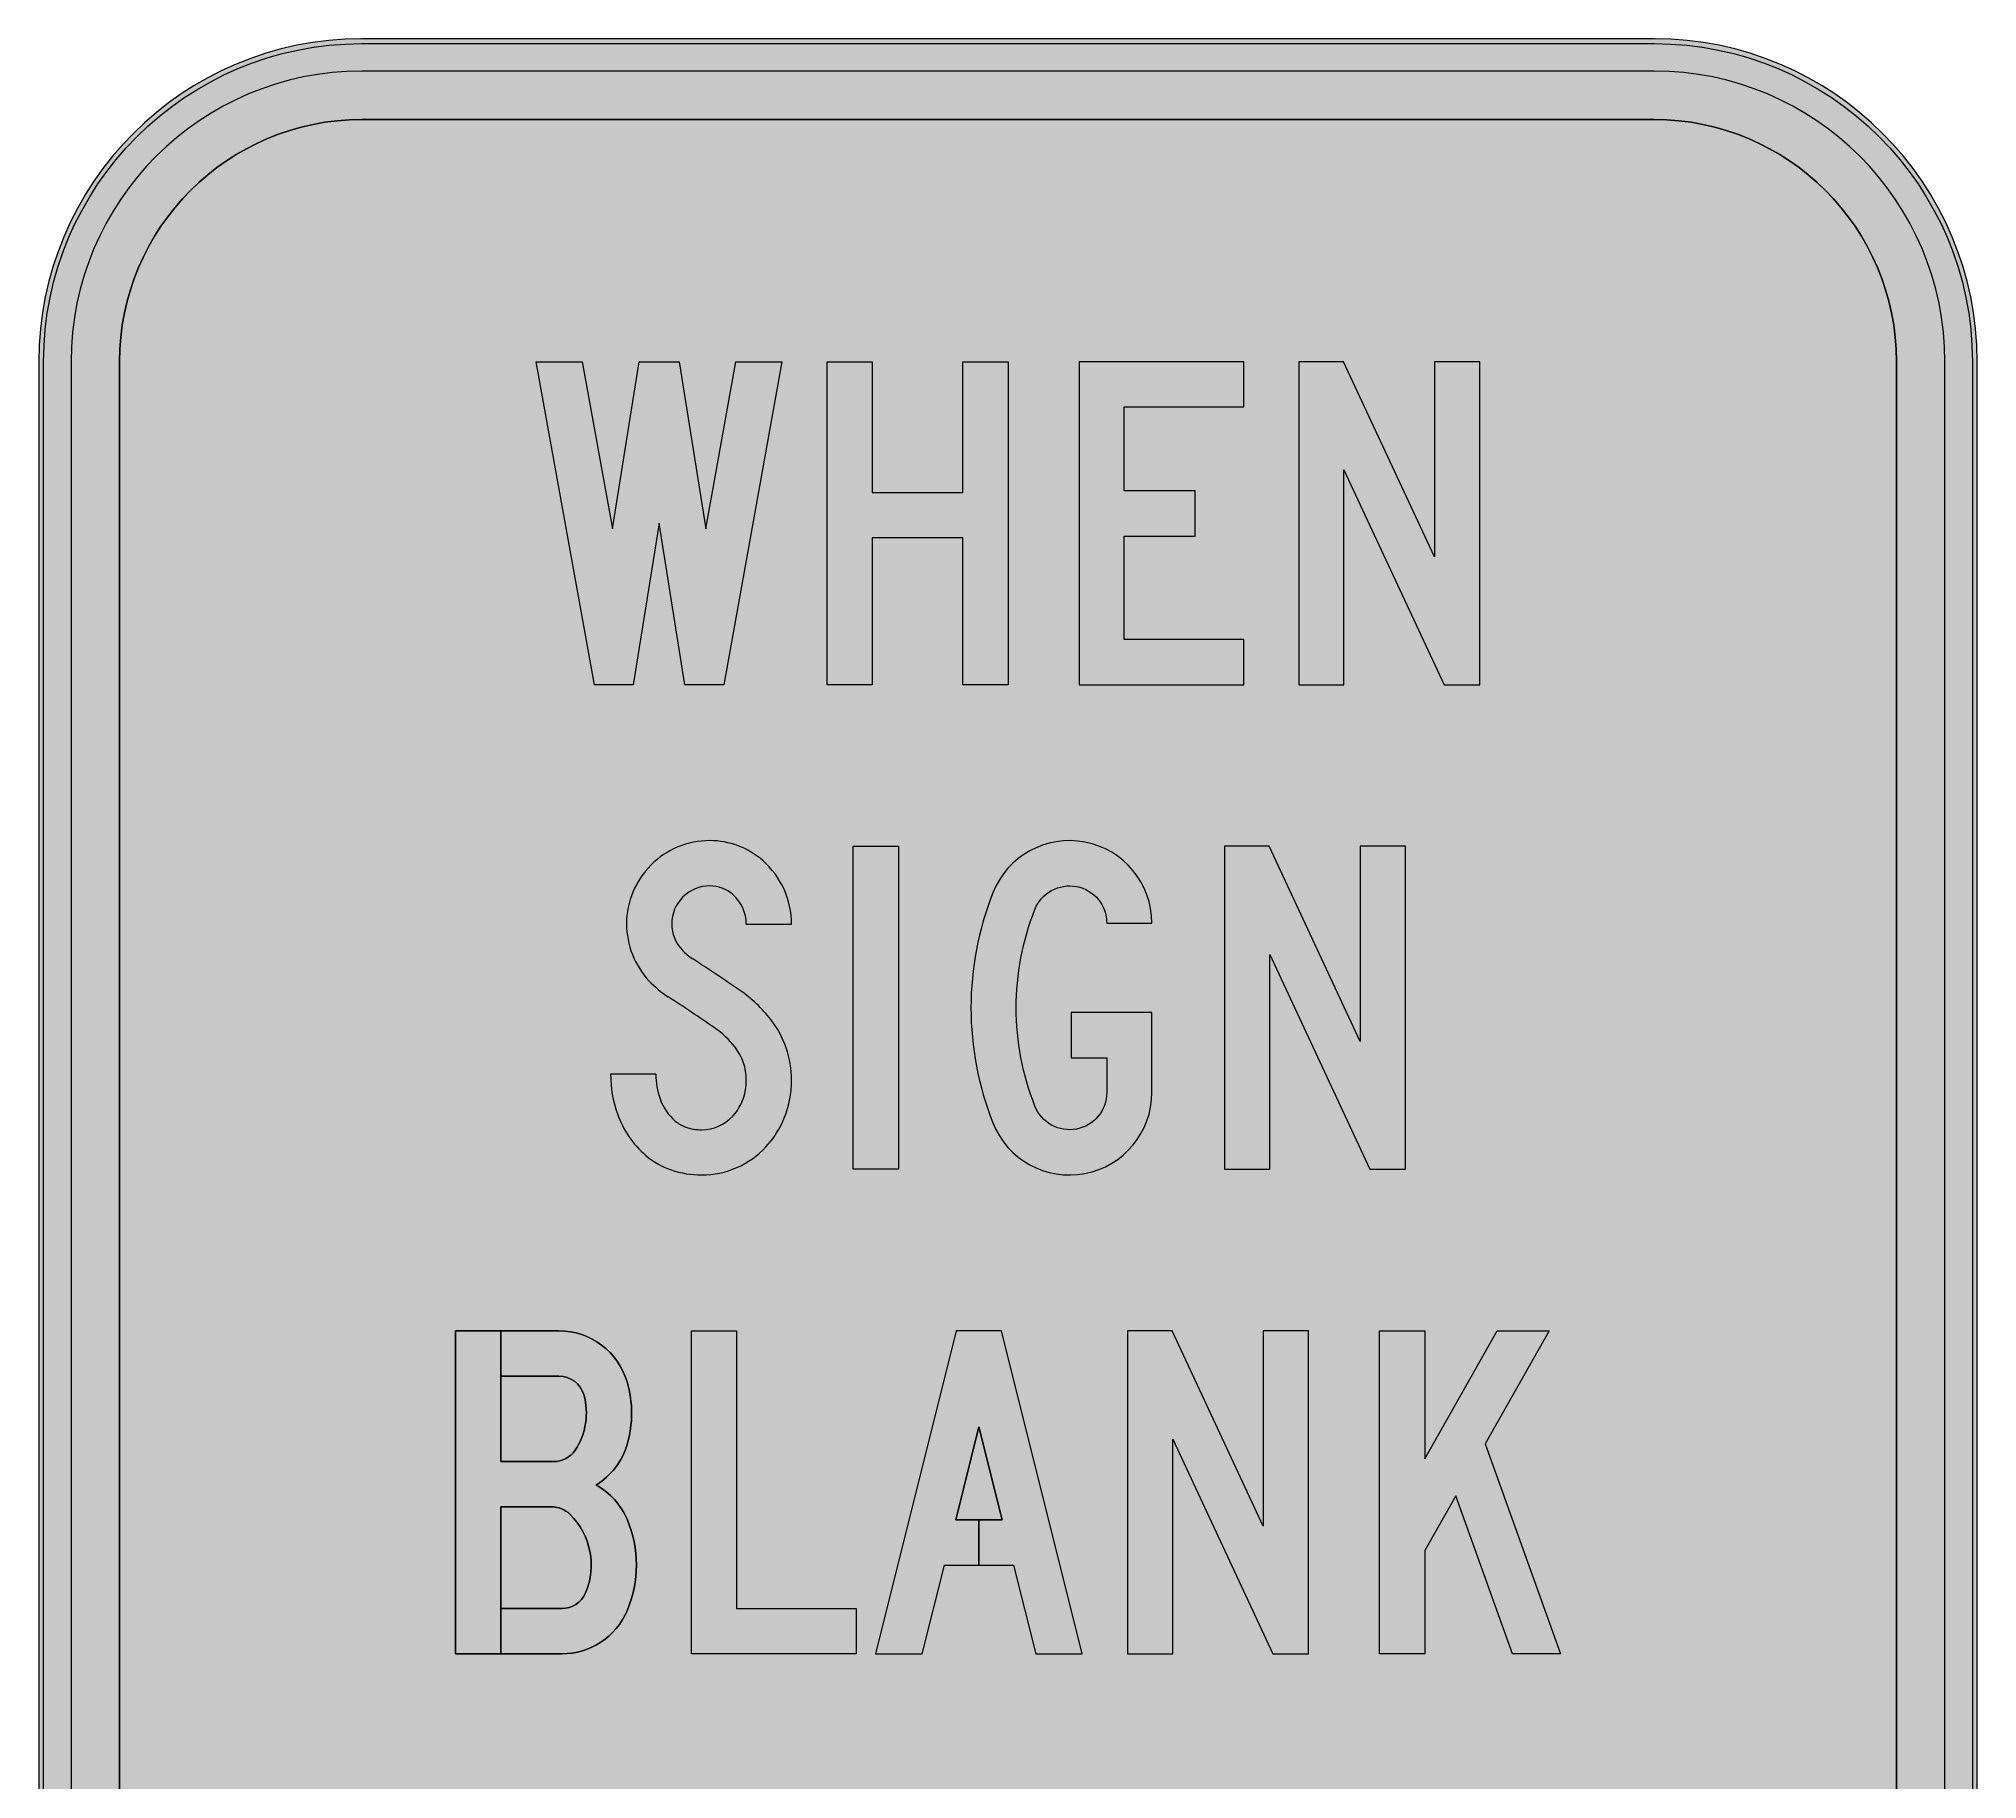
# Model space of a CAD drawing. Header units: millimetres. Extents: x 624 to 684, y 492 to 604.
# Drawn here: x 623.6 to 683.6, y 550.3 to 604.2 of the extents above; entities that cross this region are included whole.
import ezdxf
from ezdxf.enums import TextEntityAlignment as Align

# ---------------------------------------------------------------- set-up
doc = ezdxf.new("R2010")
doc.units = ezdxf.units.MM
for name, color, linetype, lineweight in [('GSBWFILL', 7, 'Continuous', 0), ('GSCOLORFILL', 7, 'Continuous', 0), ('GSDIMS', 7, 'Continuous', 0), ('GSOUTLINE', 7, 'Continuous', 0)]:
    doc.layers.add(name, color=color, linetype=linetype, lineweight=lineweight)
doc.styles.add('TSText', font='isocp2.shx')

# ---------------------------------------------------------------- blocks, each defined once
blk = doc.blocks.new('*U40')
at = {"layer": 'GSBWFILL', "transparency": 33554687}
blk.add_hatch(color=256, dxfattribs=at).paths.add_polyline_path([(-199.8500000000004, -515), (200, -515, 0.414213562373095), (290, -425), (290, 425, 0.414213562373095), (200, 515), (-200, 515, 0.414213562373095), (-290, 425), (-290, -425, 0.414213562373095), (-200, -515), (-200, -500, -0.414213562373095), (-275, -425), (-275, 425, -0.414213562373095), (-200, 500), (200, 500, -0.414213562373095), (275, 425), (275, -425, -0.414213562373095), (200, -500), (-199.8500000000004, -500)])
at = {"layer": 'GSCOLORFILL', "true_color": 0xf5f5f5, "transparency": 33554687}
for points in [[(-200, -525), (200, -525, 0.414213562373095), (300, -425), (300, 425, 0.414213562373095), (200, 525), (-200, 525, 0.414213562373095), (-300, 425), (-300, -425, 0.414213562373095)], [(-199.9849999999997, -525), (200, -525, 0.414213562373095), (300, -425), (300, 425, 0.414213562373095), (200, 525), (-200, 525, 0.414213562373095), (-300, 425), (-300, -425, 0.414213562373095), (-200, -525), (-200, -523.5, -0.414213562373095), (-298.5, -425), (-298.5, 425, -0.414213562373095), (-200, 523.5), (200, 523.5, -0.414213562373095), (298.5, 425), (298.5, -425, -0.414213562373095), (200, -523.5), (-199.9849999999997, -523.5)]]:
    blk.add_hatch(color=7, dxfattribs=at).paths.add_polyline_path(points)
at = {"layer": 'GSCOLORFILL', "true_color": 0x0a0a0a, "transparency": 33554687}
blk.add_hatch(color=28, dxfattribs=at).paths.add_polyline_path([(-199.8500000000004, -515), (200, -515, 0.414213562373095), (290, -425), (290, 425, 0.414213562373095), (200, 515), (-200, 515, 0.414213562373095), (-290, 425), (-290, -425, 0.414213562373095), (-200, -515), (-200, -500, -0.414213562373095), (-275, -425), (-275, 425, -0.414213562373095), (-200, 500), (200, 500, -0.414213562373095), (275, 425), (275, -425, -0.414213562373095), (200, -500), (-199.8500000000004, -500)])
at = {"layer": 'GSBWFILL', "linetype": 'Continuous', "transparency": 33554687}
for points in [[(-200, -525), (200, -525, 0.414213562373095), (300, -425), (300, 425, 0.414213562373095), (200, 525), (-200, 525, 0.414213562373095), (-300, 425), (-300, -425, 0.414213562373095), (-200, -525)], [(-199.8500000000004, -515), (200, -515, 0.414213562373095), (290, -425), (290, 425, 0.414213562373095), (200, 515), (-200, 515, 0.414213562373095), (-290, 425), (-290, -425, 0.414213562373095), (-200, -515), (-200, -500, -0.414213562373095), (-275, -425), (-275, 425, -0.414213562373095), (-200, 500), (200, 500, -0.414213562373095), (275, 425), (275, -425, -0.414213562373095), (200, -500), (-199.8500000000004, -500), (-199.8500000000004, -515)]]:
    blk.add_lwpolyline(points, format="xyb", close=True, dxfattribs=at)
at = {"layer": 'GSCOLORFILL', "color": 7, "linetype": 'Continuous', "true_color": 0xf5f5f5, "transparency": 33554687}
for points in [[(-200, -525), (200, -525, 0.414213562373095), (300, -425), (300, 425, 0.414213562373095), (200, 525), (-200, 525, 0.414213562373095), (-300, 425), (-300, -425, 0.414213562373095), (-200, -525)], [(-199.9849999999997, -525), (200, -525, 0.414213562373095), (300, -425), (300, 425, 0.414213562373095), (200, 525), (-200, 525, 0.414213562373095), (-300, 425), (-300, -425, 0.414213562373095), (-200, -525), (-200, -523.5, -0.414213562373095), (-298.5, -425), (-298.5, 425, -0.414213562373095), (-200, 523.5), (200, 523.5, -0.414213562373095), (298.5, 425), (298.5, -425, -0.414213562373095), (200, -523.5), (-199.9849999999997, -523.5), (-199.9849999999997, -525)]]:
    blk.add_lwpolyline(points, format="xyb", close=True, dxfattribs=at)
at = {"layer": 'GSCOLORFILL', "color": 28, "linetype": 'Continuous', "true_color": 0x0a0a0a, "transparency": 33554687}
blk.add_lwpolyline([(-199.8500000000004, -515), (200, -515, 0.414213562373095), (290, -425), (290, 425, 0.414213562373095), (200, 515), (-200, 515, 0.414213562373095), (-290, 425), (-290, -425, 0.414213562373095), (-200, -515), (-200, -500, -0.414213562373095), (-275, -425), (-275, 425, -0.414213562373095), (-200, 500), (200, 500, -0.414213562373095), (275, 425), (275, -425, -0.414213562373095), (200, -500), (-199.8500000000004, -500), (-199.8500000000004, -515)], format="xyb", close=True, dxfattribs=at)
at = {"layer": 'GSOUTLINE', "linetype": 'Continuous', "transparency": 33554687}
for points in [[(-200, -525), (200, -525, 0.414213562373095), (300, -425), (300, 425, 0.414213562373095), (200, 525), (-200, 525, 0.414213562373095), (-300, 425), (-300, -425, 0.414213562373095), (-200, -525)], [(-200, -515), (200, -515, 0.414213562373095), (290, -425), (290, 425, 0.414213562373095), (200, 515), (-200, 515, 0.414213562373095), (-290, 425), (-290, -425, 0.414213562373095), (-200, -515)], [(-200, -500), (200, -500, 0.414213562373095), (275, -425), (275, 425, 0.414213562373095), (200, 500), (-200, 500, 0.414213562373095), (-275, 425), (-275, -425, 0.414213562373095), (-200, -500)]]:
    blk.add_lwpolyline(points, format="xyb", close=True, dxfattribs=at)
at = {"layer": 'GSBWFILL', "color": 250, "transparency": 33554687, "style": 'TSText'}
for s in ['levels:GSCOLORFILL|GSBWFILL|GSOUTLINE', 'panelStyle:MR-GT-42 LANE.ssm', 'chevronShoulderRadius:300.000', 'constructPanels:900|600|450', 'panelBorderRadius:300.000', 'chevronTipRadius:300.000', 'constructPanelMode:0', 'panelRoundCorners:0', 'panelStation:none', 'panelHeightLock:1', 'panelWidthLock:1', 'heightRounding:2', 'legendMaterial:0', 'panelName:name', 'panelStandard:2', 'widthRounding:2', 'panelMounting:1', 'panelMaterial:0', 'panelQuantity:1', 'marginAlign:9', 'panelShape:0', 'panelSizes:', 'version:2']:
    blk.add_text(s, height=0.001, dxfattribs=at).set_placement((0, 524.9979999999996), align=Align.CENTER)
blk = doc.blocks.new('*U3')
at = {"layer": 'GSBWFILL'}
h = blk.add_hatch(color=256, dxfattribs=at)
edge = h.paths.add_edge_path()
edge.add_arc((-588.4723226266601, -858.0780040650642), 1149.124344074378, 55.390937114462815, 57.1046488588774, ccw=False)
edge.add_arc((31.18875155796178, 39.86795207670414), 58.12169191857565, 37.884517576685596, 55.39093711446287, ccw=False)
edge.add_arc((51.07604529441613, 55.3411589762802), 32.92398202427961, -5.115907697472721e-13, 37.884517576685425, ccw=False)
edge.add_arc((45.39801581993486, 55.34115897628291), 38.60201149876088, 350.8629013217493, 359.99999999999557, ccw=False)
edge.add_arc((52.5060887035079, 54.19790915921546), 31.40258650349834, 317.29673378813345, 350.8629013217563, ccw=False)
edge.add_arc((56.3989800737183, 50.60524148717003), 26.10524148716998, 269.9999999999999, 317.29673378814437, ccw=False)
edge.add_arc((56.39898007371815, 55.00067885734074), 30.5006788573407, 251.0789535256293, 270.00000000000017, ccw=False)
edge.add_arc((52.92295380146508, 44.86019333778771), 19.78096779697818, 229.3133006079087, 251.0789535256289, ccw=False)
edge.add_arc((61.12408724516904, 54.39936889565766), 32.36089069361404, 199.4306394672327, 229.3133006079094, ccw=False)
edge.add_arc((73.76258936871797, 58.85737200696578), 45.76258937718751, 180.0011023316868, 199.4302684762635, ccw=False)
edge.add_line((28, 58.85649156598452), (0, 58.85649156598452))
edge.add_arc((73.76258927216888, 58.85737198186531), 73.76258927742312, 180.0006838712507, 199.430409309594)
edge.add_arc((61.12408724516904, 54.39936889565759), 60.36089069361399, 199.4306394672326, 229.3133006079094)
edge.add_arc((52.92295380146489, 44.86019333778737), 47.78096779697781, 229.3133006079091, 251.0789535256292)
edge.add_arc((56.39898007371816, 55.00067885734096), 58.50067885734091, 251.0789535256294, 270.0000000000002)
edge.add_arc((56.39898007371833, 50.60524148716994), 54.10524148716989, 270, 317.2967337881445)
edge.add_arc((52.50608870351375, 54.19790915921264), 59.40258650349213, 317.2967337881369, 350.8629013217596)
edge.add_arc((45.39801581995373, 55.34115897628128), 66.60201149874202, 350.8629013217525, 359.9999999999986)
edge.add_arc((51.07604529441608, 55.34115897628012), 60.92398202427966, 359.9999999999996, 397.8845175766854)
edge.add_arc((31.18875155796106, 39.86795207670393), 86.12169191857632, 37.88451757668539, 55.39093711446263)
edge.add_arc((-588.4723226266598, -858.0780040650584), 1177.124344074373, 55.39093711446263, 57.10464885887726)
edge.add_arc((69.97983884586506, 159.9151743049558), 35.25734506305535, 223.0175993707188, 237.1046488588782, ccw=False)
edge.add_arc((61.47128691910493, 151.9759336269728), 23.62003444447538, 179.9999999999997, 223.0175993707179, ccw=False)
edge.add_arc((61.37529404391439, 151.9759153760051), 23.52404156929193, 89.99988059696187, 179.9999555474589, ccw=False)
edge.add_arc((61.3753429696798, 153.7310205923658), 21.76893635288013, 48.67847151851021, 89.9999997426533, ccw=False)
edge.add_arc((59.71208169603344, 151.8392041010447), 24.28794562266184, 1.1368683772161603e-13, 48.67847151851021, ccw=False)
edge.add_line((84.00002731869529, 151.8392041010448), (112.0000273186952, 151.8392041010448))
edge.add_arc((59.71208169603332, 151.8392041010447), 52.28794562266185, 6.228754935835708e-14, 48.67847151851004)
edge.add_arc((61.37534296967969, 153.7310205923658), 49.76893635288013, 48.67847151851002, 89.99999974265315)
edge.add_arc((61.37527579294667, 151.9759336269729), 51.52402331831713, 89.99992504950285, 180)
edge.add_arc((61.47128691910104, 151.9759336269713), 51.62003444447149, 179.9999999999982, 223.0175993707195)
edge.add_arc((69.97983884586587, 159.9151743049557), 63.25734506305586, 223.0175993707178, 237.1046488588772)
at = {"layer": 'GSCOLORFILL'}
h = blk.add_hatch(color=0, dxfattribs=at)
edge = h.paths.add_edge_path()
edge.add_arc((-588.4723226266601, -858.0780040650652), 1149.124344074379, 55.390937114462815, 57.10464885887751, ccw=False)
edge.add_arc((31.18875155796184, 39.86795207670409), 58.12169191857565, 37.884517576685596, 55.39093711446287, ccw=False)
edge.add_arc((51.0760452944162, 55.34115897628014), 32.9239820242796, -5.115907697472721e-13, 37.884517576685425, ccw=False)
edge.add_arc((45.39801581993492, 55.34115897628286), 38.60201149876088, 350.8629013217493, 359.99999999999557, ccw=False)
edge.add_arc((52.50608870350796, 54.1979091592154), 31.40258650349834, 317.29673378813345, 350.8629013217563, ccw=False)
edge.add_arc((56.39898007371836, 50.60524148716998), 26.10524148716998, 269.9999999999999, 317.29673378814437, ccw=False)
edge.add_arc((56.39898007371819, 55.00067885734079), 30.50067885734079, 251.0789535256293, 270.0000000000002, ccw=False)
edge.add_arc((52.92295380146511, 44.86019333778766), 19.78096779697818, 229.3133006079087, 251.0789535256289, ccw=False)
edge.add_arc((61.1240872451691, 54.3993688956575), 32.36089069361397, 199.4306394672325, 229.3133006079092, ccw=False)
edge.add_arc((73.76258936871804, 58.85737200696581), 45.76258937718752, 180.0011023316869, 199.4302684762636, ccw=False)
edge.add_line((28.00000000000006, 58.85649156598447), (5.684341886080801e-14, 58.85649156598447))
edge.add_arc((73.76258927216892, 58.85737198186517), 73.7625892774231, 180.0006838712507, 199.4304093095939)
edge.add_arc((61.12408724516906, 54.39936889565754), 60.36089069361399, 199.4306394672326, 229.3133006079094)
edge.add_arc((52.92295380146494, 44.86019333778746), 47.78096779697793, 229.3133006079092, 251.0789535256293)
edge.add_arc((56.39898007371823, 55.00067885734082), 58.50067885734082, 251.0789535256293, 270.0000000000002)
edge.add_arc((56.39898007371839, 50.60524148716989), 54.10524148716989, 270, 317.2967337881445)
edge.add_arc((52.50608870351381, 54.19790915921259), 59.40258650349213, 317.2967337881369, 350.8629013217596)
edge.add_arc((45.39801581995378, 55.34115897628123), 66.60201149874202, 350.8629013217525, 359.9999999999986)
edge.add_arc((51.07604529441615, 55.34115897628006), 60.92398202427965, 359.9999999999996, 397.8845175766854)
edge.add_arc((31.18875155796111, 39.86795207670387), 86.12169191857632, 37.88451757668539, 55.39093711446263)
edge.add_arc((-588.4723226266597, -858.0780040650593), 1177.124344074374, 55.39093711446266, 57.1046488588773)
edge.add_arc((69.97983884586509, 159.9151743049558), 35.25734506305535, 223.0175993707188, 237.1046488588782, ccw=False)
edge.add_arc((61.47128691910495, 151.9759336269727), 23.62003444447538, 179.9999999999997, 223.0175993707179, ccw=False)
edge.add_arc((61.37529404391444, 151.975915376005), 23.52404156929194, 89.99988059696187, 179.9999555474588, ccw=False)
edge.add_arc((61.37534296967986, 153.7310205923658), 21.76893635288013, 48.67847151851021, 89.9999997426533, ccw=False)
edge.add_arc((59.71208169603349, 151.8392041010447), 24.28794562266184, 1.1368683772161603e-13, 48.67847151851021, ccw=False)
edge.add_line((84.00002731869535, 151.8392041010447), (112.0000273186952, 151.8392041010447))
edge.add_arc((59.71208169603338, 151.8392041010447), 52.28794562266185, 6.228754935835708e-14, 48.67847151851004)
edge.add_arc((61.37534296967974, 153.7310205923658), 49.76893635288013, 48.67847151851002, 89.99999974265315)
edge.add_arc((61.37527579294671, 151.9759336269728), 51.52402331831715, 89.99992504950283, 180)
edge.add_arc((61.47128691910107, 151.9759336269712), 51.62003444447149, 179.9999999999982, 223.0175993707195)
edge.add_arc((69.9798388458659, 159.9151743049557), 63.25734506305586, 223.0175993707178, 237.1046488588772)
at = {"layer": 'GSBWFILL'}
blk.add_lwpolyline([(35.6243747548364, 106.8002631074727, -0.007477617457592849), (64.20035787855659, 87.70480941089664, -0.07653508003658695), (77.0612996781415, 75.55885288404744, -0.1668246549558401), (84.00002731869574, 55.34115897627992, -0.03988925045285916), (83.51021385884701, 49.21126073950864, -0.1475163149276702), (75.58309381173683, 32.90062589715426, -0.2093514251822395), (56.39898007371823, 24.50000000000005, -0.08274672380428141), (46.50867981910588, 26.14806421616401, -0.09525713690544169), (40.02729793126755, 29.86056845372718, -0.1311316713294231), (30.60631442254314, 43.6340176041005, -0.08497940783612039), (28, 58.85649156598452), (0, 58.85649156598452, 0.08498186583925775), (4.201057313777966, 34.31938411587321, 0.1311316713294234), (21.77347091575191, 8.628569035687626, 0.09525713690544146), (37.42926199944336, -0.3389924730190117, 0.08274672380428119), (56.39898007371835, -3.49999999999995, 0.2093514251822393), (96.1596199828706, 13.91098212143674, 0.1475163149276702), (111.154927272909, 44.76493413720203, 0.03988925045285871), (112.0000273186957, 55.34115897627969, 0.1668246549558401), (99.16030101424212, 92.752867538776, 0.07653508003658697), (80.10362818031524, 110.7501124835231, 0.007477617457592849), (50.83135180374566, 130.3108532539143, -0.06154387494556116), (44.20163620944518, 135.8618034449074, -0.189935492987521), (37.85125247462955, 151.9759336269729, -0.4142139455164167), (61.37534306745601, 175.499956945246, -0.1822786324601297), (75.74902124016751, 170.0798420456773, -0.2156526607116338), (84.00002731869529, 151.8392041010448), (112.0000273186952, 151.8392041010448, 0.2156526607116334), (94.23697053863691, 191.1082925529595, 0.1822786324601297), (61.37534319321935, 203.499956945246, 0.4142139455164178), (9.851252474629547, 151.9759336269729, 0.1899354929875355), (23.72959917634196, 116.7595601286042, 0.06154387494556116)], format="xyb", close=True, dxfattribs=at)
at = {"layer": 'GSCOLORFILL', "color": 0}
blk.add_lwpolyline([(35.62437475483642, 106.8002631074727, -0.007477617457592849), (64.20035787855664, 87.70480941089659, -0.07653508003658695), (77.06129967814155, 75.55885288404738, -0.1668246549558401), (84.0000273186958, 55.34115897627987, -0.03988925045285916), (83.51021385884707, 49.21126073950859, -0.1475163149276702), (75.58309381173689, 32.90062589715421, -0.2093514251822395), (56.39898007371829, 24.5, -0.08274672380428141), (46.50867981910591, 26.14806421616396, -0.09525713690544169), (40.02729793126758, 29.86056845372713, -0.1311316713294231), (30.60631442254322, 43.63401760410045, -0.08497940783612039), (28.00000000000006, 58.85649156598447), (5.684341886080801e-14, 58.85649156598447, 0.08498186583925775), (4.201057313777994, 34.31938411587316, 0.1311316713294234), (21.77347091575194, 8.628569035687576, 0.09525713690544146), (37.42926199944344, -0.3389924730190614, 0.08274672380428119), (56.39898007371841, -3.5, 0.2093514251822393), (96.15961998287065, 13.91098212143669, 0.1475163149276702), (111.1549272729091, 44.76493413720198, 0.03988925045285871), (112.0000273186958, 55.34115897627964, 0.1668246549558401), (99.16030101424218, 92.75286753877594, 0.07653508003658697), (80.1036281803153, 110.750112483523, 0.007477617457592849), (50.83135180374569, 130.3108532539143, -0.06154387494556116), (44.20163620944521, 135.8618034449073, -0.189935492987521), (37.85125247462958, 151.9759336269728, -0.4142139455164167), (61.37534306745607, 175.4999569452459, -0.1822786324601297), (75.74902124016756, 170.0798420456772, -0.2156526607116338), (84.00002731869535, 151.8392041010447), (112.0000273186952, 151.8392041010447, 0.2156526607116334), (94.23697053863697, 191.1082925529595, 0.1822786324601297), (61.37534319321941, 203.4999569452459, 0.4142139455164178), (9.851252474629575, 151.9759336269728, 0.1899354929875355), (23.72959917634199, 116.7595601286041, 0.06154387494556116)], format="xyb", close=True, dxfattribs=at)
at = {"layer": 'GSOUTLINE'}
blk.add_lwpolyline([(35.6243747548364, 106.8002631074727, -0.007477617457592849), (64.20035787855656, 87.70480941089659, -0.07653508003658695), (77.06129967814147, 75.55885288404738, -0.1668246549558401), (84.00002731869571, 55.34115897627987, -0.03988925045285916), (83.51021385884698, 49.21126073950859, -0.1475163149276702), (75.5830938117368, 32.90062589715421, -0.2093514251822395), (56.39898007371826, 24.5, -0.08274672380428141), (46.50867981910588, 26.14806421616396, -0.09525713690544169), (40.02729793126755, 29.86056845372713, -0.1311316713294231), (30.60631442254314, 43.63401760410045, -0.08497940783612039), (28, 58.85649156598447), (3.319650869297586e-15, 58.85649156598447, 0.08498186583925775), (4.201057313777966, 34.31938411587316, 0.1311316713294234), (21.77347091575191, 8.628569035687576, 0.09525713690544146), (37.42926199944336, -0.3389924730190614, 0.08274672380428119), (56.39898007371838, -3.5, 0.2093514251822393), (96.15961998287057, 13.91098212143669, 0.1475163149276702), (111.154927272909, 44.76493413720198, 0.03988925045285871), (112.0000273186957, 55.34115897627964, 0.1668246549558401), (99.1603010142421, 92.75286753877594, 0.07653508003658697), (80.10362818031527, 110.750112483523, 0.007477617457592849), (50.83135180374566, 130.3108532539143, -0.06154387494556116), (44.20163620944518, 135.8618034449073, -0.189935492987521), (37.85125247462955, 151.9759336269728, -0.4142139455164167), (61.37534306745599, 175.4999569452459, -0.1822786324601297), (75.74902124016748, 170.0798420456772, -0.2156526607116338), (84.00002731869526, 151.8392041010447), (112.0000273186952, 151.8392041010447, 0.2156526607116334), (94.23697053863694, 191.1082925529595, 0.1822786324601297), (61.37534319321938, 203.4999569452459, 0.4142139455164178), (9.851252474629547, 151.9759336269728, 0.1899354929875355), (23.72959917634196, 116.7595601286041, 0.06154387494556116)], format="xyb", close=True, dxfattribs=at)
blk = doc.blocks.new('*U4')
at = {"layer": 'GSBWFILL', "linetype": 'Continuous'}
blk.add_hatch(color=256, dxfattribs=at).paths.add_polyline_path([(0, 200), (28, 200), (28, 0), (0, 0)])
at = {"layer": 'GSCOLORFILL', "linetype": 'Continuous'}
blk.add_hatch(color=0, dxfattribs=at).paths.add_polyline_path([(0, 200), (28, 200), (28, 0), (0, 0)])
at = {"layer": 'GSBWFILL'}
blk.add_lwpolyline([(0, 200), (28, 200), (28, 0), (0, 0)], close=True, dxfattribs=at)
at = {"layer": 'GSCOLORFILL', "color": 0}
blk.add_lwpolyline([(0, 200), (28, 200), (28, 0), (0, 0)], close=True, dxfattribs=at)
at = {"layer": 'GSOUTLINE'}
blk.add_lwpolyline([(0, 200), (28.00000000000003, 200), (28.00000000000003, 0), (0, 0)], close=True, dxfattribs=at)
blk = doc.blocks.new('*U5')
at = {"layer": 'GSBWFILL', "linetype": 'Continuous'}
blk.add_hatch(color=256, dxfattribs=at).paths.add_polyline_path([(84, 152.4999999999999), (112, 152.4999999999999, 0.8275027774491411), (13.5711159737418, 171.2483588621444, 0.1904761904761912), (13.57111597374182, 28.75164113785547, 0.82750277744914), (112, 47.49999999999994), (112, 96.99999999999997), (62, 97), (62, 68.99999999999999), (84, 68.99999999999999), (84, 47.49999999999997, -0.8275027774491426), (39.61050328227574, 39.04485776805242, -0.1904761904761912), (39.61050328227572, 160.9551422319474, -0.8275027774491392)])
at = {"layer": 'GSCOLORFILL', "linetype": 'Continuous'}
blk.add_hatch(color=0, dxfattribs=at).paths.add_polyline_path([(13.5711159737418, 171.2483588621444, 0.1904761904761912), (13.57111597374181, 28.7516411378555, 0.82750277744914), (112, 47.49999999999996), (112, 96.99999999999999), (62, 97.00000000000001), (62.00000000000001, 69), (84, 68.99999999999997), (84, 47.49999999999999, -0.8275027774491429), (39.61050328227574, 39.04485776805242, -0.1904761904761912), (39.61050328227572, 160.9551422319474, -0.8275027774491398), (84, 152.4999999999999), (112, 152.4999999999999, 0.8275027774491411)])
at = {"layer": 'GSBWFILL'}
blk.add_lwpolyline([(84, 68.99999999999999), (84, 47.49999999999999, -0.8275027774491398), (39.61050328227577, 39.04485776805243, -0.1904761904761912), (39.61050328227572, 160.9551422319474, -0.8275027774491401), (84, 152.4999999999999), (112, 152.4999999999999, 0.8275027774491399), (13.57111597374183, 171.2483588621444, 0.1904761904761912), (13.57111597374183, 28.75164113785546, 0.8275027774491398), (112, 47.49999999999999), (112, 96.99999999999999), (62, 97), (62, 68.99999999999999)], format="xyb", close=True, dxfattribs=at)
at = {"layer": 'GSCOLORFILL', "color": 0}
blk.add_lwpolyline([(84, 68.99999999999999), (84, 47.49999999999999, -0.8275027774491398), (39.61050328227577, 39.04485776805243, -0.1904761904761912), (39.61050328227572, 160.9551422319474, -0.8275027774491401), (84, 152.4999999999999), (112, 152.4999999999999, 0.8275027774491399), (13.57111597374183, 171.2483588621444, 0.1904761904761912), (13.57111597374183, 28.75164113785546, 0.8275027774491398), (112, 47.49999999999999), (112, 96.99999999999999), (62, 97), (62, 68.99999999999999)], format="xyb", close=True, dxfattribs=at)
at = {"layer": 'GSOUTLINE'}
blk.add_lwpolyline([(84.00000000000003, 68.99999999999999), (84.00000000000001, 47.49999999999999, -0.8275027774491398), (39.61050328227577, 39.04485776805243, -0.1904761904761912), (39.61050328227573, 160.9551422319474, -0.8275027774491401), (84.00000000000001, 152.4999999999999), (112, 152.4999999999999, 0.8275027774491399), (13.57111597374183, 171.2483588621444, 0.1904761904761912), (13.57111597374185, 28.75164113785546, 0.8275027774491398), (112, 47.49999999999999), (112, 96.99999999999999), (62.00000000000002, 97), (62.00000000000001, 68.99999999999999)], format="xyb", close=True, dxfattribs=at)
blk = doc.blocks.new('*U6')
at = {"layer": 'GSBWFILL', "linetype": 'Continuous'}
blk.add_hatch(color=256, dxfattribs=at).paths.add_polyline_path([(28, 133), (90, 0), (112, 0), (112, 200), (84, 200), (84, 79.14121821539285), (27.65981601018314, 200), (0, 200), (0, 0), (28, 0)])
at = {"layer": 'GSCOLORFILL', "linetype": 'Continuous'}
blk.add_hatch(color=0, dxfattribs=at).paths.add_polyline_path([(27.65981601018313, 200), (0, 200), (7.105427357601002e-15, 0), (28, 0), (28, 133), (90, 0), (112, 0), (112, 200), (84, 200), (84, 79.14121821539283)])
at = {"layer": 'GSBWFILL'}
blk.add_lwpolyline([(90, 0), (112, 0), (112, 200), (84, 200), (84, 79.14121821539283), (27.65981601018314, 200), (0, 200), (0, 0), (28, 0), (28, 133)], close=True, dxfattribs=at)
at = {"layer": 'GSCOLORFILL', "color": 0}
blk.add_lwpolyline([(90, 0), (112, 0), (112, 200), (84, 200), (84, 79.14121821539283), (27.65981601018314, 200), (0, 200), (0, 0), (28, 0), (28, 133)], close=True, dxfattribs=at)
at = {"layer": 'GSOUTLINE'}
blk.add_lwpolyline([(90, 0), (112, 0), (112, 200), (84, 200), (84.00000000000001, 79.14121821539283), (27.65981601018314, 200), (0, 200), (0, 0), (28, 0), (28, 133)], close=True, dxfattribs=at)
blk = doc.blocks.new('*U2')
at = {"layer": 'GSBWFILL', "color": 28, "true_color": 0x0a0a0a}
for name, p, xscale, yscale, zscale in [('*U3', (0, 0), 0.4999998780415664, 0.5, 0.4999998780415664), ('*U4', (75.08771929824562, 0), 0.4999999999999995, 0.4999999999999995, 0.4999999999999995), ('*U5', (111.5438596491228, 0), 0.4999999999999998, 0.4999999999999998, 0.4999999999999998), ('*U6', (190, 0), 0.5, 0.5, 0.5)]:
    blk.add_blockref(name, p, dxfattribs=dict(at, xscale=xscale, yscale=yscale, zscale=zscale))
blk = doc.blocks.new('*U1')
at = {"layer": 'GSBWFILL'}
blk.add_blockref('*U2', (-123, 0), dxfattribs=at)
blk = doc.blocks.new('*U9')
at = {"layer": 'GSBWFILL', "linetype": 'Continuous'}
blk.add_hatch(color=256, dxfattribs=at).paths.add_polyline_path([(64, 172, -0.3333333333333333), (79.36000000000001, 160.48, -0.2231416936939851), (73.96819689062116, 126.04, -0.2490694201735612), (60.71231517720801, 119), (28, 119), (27.99999999999999, 200), (0, 200), (0, 2.842170943040401e-14), (28, 0), (28, 91.00000000000001), (59.59591794226546, 90.99999999999997, -0.1962615682814117), (70.79358533784567, 86.4285714285714, -0.3091553152846961), (80.46237859583465, 37.71428571428572, -0.3003359330538568), (65.74878637916753, 28), (28.00999999999999, 28), (28.00999999999999, 0), (65.74878637916753, 0, 0.3003359330538558), (106.211164975002, 26.71428571428561, 0.2046557837120477), (106.2111649750022, 83.28571428571394, 0.1670695349251285), (87.0323596301763, 104.509862498702, 0.1861288934326213), (106.2400000000001, 129.6800000000001, 0.1428571428571425), (106.24, 168.3200000000001, 0.3333333333333331), (63.99999999999998, 200), (28.00999999999999, 199.9999999999999), (28.00999999999999, 172)])
at = {"layer": 'GSCOLORFILL', "linetype": 'Continuous'}
blk.add_hatch(color=0, dxfattribs=at).paths.add_polyline_path([(64, 172, -0.3333333333333333), (79.36000000000001, 160.48, -0.2231416936939851), (73.96819689062116, 126.04, -0.2490694201735612), (60.71231517720801, 119), (28, 119), (27.99999999999999, 200), (0, 200), (0, 2.842170943040401e-14), (28, 0), (28, 91.00000000000001), (59.59591794226546, 90.99999999999997, -0.1962615682814117), (70.79358533784567, 86.4285714285714, -0.3091553152846961), (80.46237859583465, 37.71428571428572, -0.3003359330538568), (65.74878637916753, 28), (28.00999999999999, 28), (28.00999999999999, 0), (65.74878637916753, 0, 0.3003359330538558), (106.211164975002, 26.71428571428561, 0.2046557837120477), (106.2111649750022, 83.28571428571394, 0.1670695349251285), (87.0323596301763, 104.509862498702, 0.1861288934326213), (106.2400000000001, 129.6800000000001, 0.1428571428571425), (106.24, 168.3200000000001, 0.3333333333333331), (63.99999999999998, 200), (28.00999999999999, 199.9999999999999), (28.00999999999999, 172)])
at = {"layer": 'GSBWFILL'}
blk.add_lwpolyline([(59.59591794226537, 90.99999999999997), (28, 91), (28, -6.0518825356103e-15), (0, 0), (0, 200), (28, 200), (28, 119), (60.71231517720798, 119, 0.2490694201735611), (73.96819689062113, 126.04, 0.2231416936939853), (79.36000000000001, 160.48, 0.3333333333333334), (64, 172), (28.00999999999999, 172), (28.00999999999999, 199.9999999999999), (64, 200, -0.3333333333333334), (106.24, 168.32, -0.1428571428571432), (106.24, 129.6799999999999, -0.1861288934326198), (87.0323596301763, 104.509862498702, -0.167069534925127), (106.2111649750021, 83.28571428571418, -0.2046557837120482), (106.2111649750021, 26.71428571428572, -0.3003359330538566), (65.74878637916754, -7.105427357601002e-15), (28.00999999999999, -6.054043922230161e-15), (28.00999999999999, 27.99999999999999), (65.74878637916754, 27.99999999999999, 0.3003359330538566), (80.46237859583465, 37.71428571428572, 0.3091553152846965), (70.79358533784563, 86.42857142857146, 0.196261568281412)], format="xyb", close=True, dxfattribs=at)
at = {"layer": 'GSCOLORFILL', "color": 0}
blk.add_lwpolyline([(59.59591794226537, 90.99999999999997), (28, 91), (28, -6.0518825356103e-15), (0, 0), (0, 200), (28, 200), (28, 119), (60.71231517720798, 119, 0.2490694201735611), (73.96819689062113, 126.04, 0.2231416936939853), (79.36000000000001, 160.48, 0.3333333333333334), (64, 172), (28.00999999999999, 172), (28.00999999999999, 199.9999999999999), (64, 200, -0.3333333333333334), (106.24, 168.32, -0.1428571428571432), (106.24, 129.6799999999999, -0.1861288934326198), (87.0323596301763, 104.509862498702, -0.167069534925127), (106.2111649750021, 83.28571428571418, -0.2046557837120482), (106.2111649750021, 26.71428571428572, -0.3003359330538566), (65.74878637916754, -7.105427357601002e-15), (28.00999999999999, -6.054043922230161e-15), (28.00999999999999, 27.99999999999999), (65.74878637916754, 27.99999999999999, 0.3003359330538566), (80.46237859583465, 37.71428571428572, 0.3091553152846965), (70.79358533784563, 86.42857142857146, 0.196261568281412)], format="xyb", close=True, dxfattribs=at)
at = {"layer": 'GSOUTLINE'}
for points in [[(106.2111649750021, 26.71428571428572, 0.2046557837120482), (106.2111649750021, 83.28571428571418, 0.167069534925127), (87.03235963017633, 104.509862498702, 0.1861288934326198), (106.24, 129.6799999999999, 0.1428571428571432), (106.24, 168.32, 0.3333333333333334), (64, 200), (0, 200), (0, 0), (65.7487863791675, -1.4210854715202e-14, 0.3003359330538566)], [(64, 172, -0.3333333333333334), (79.36, 160.48, -0.2231416936939853), (73.96819689062112, 126.04, -0.2490694201735611), (60.712315177208, 119), (28, 119), (28, 172)], [(80.46237859583464, 37.71428571428572, -0.3003359330538566), (65.74878637916751, 27.99999999999998), (28, 27.99999999999999), (28, 91), (59.59591794226541, 90.99999999999997, -0.196261568281412), (70.79358533784563, 86.42857142857144, -0.3091553152846965)]]:
    blk.add_lwpolyline(points, format="xyb", close=True, dxfattribs=at)
blk = doc.blocks.new('*U10')
at = {"layer": 'GSBWFILL', "linetype": 'Continuous'}
blk.add_hatch(color=256, dxfattribs=at).paths.add_polyline_path([(0, 200), (28, 200), (28, 28), (102, 28), (102, 0), (0, 0)])
at = {"layer": 'GSCOLORFILL', "linetype": 'Continuous'}
blk.add_hatch(color=0, dxfattribs=at).paths.add_polyline_path([(0, 200), (28, 200), (28, 28), (102, 28), (102, 0), (0, 0)])
at = {"layer": 'GSBWFILL'}
blk.add_lwpolyline([(0, 200), (28, 200), (28, 28), (102, 28), (102, 0), (0, 0)], close=True, dxfattribs=at)
at = {"layer": 'GSCOLORFILL', "color": 0}
blk.add_lwpolyline([(0, 200), (28, 200), (28, 28), (102, 28), (102, 0), (0, 0)], close=True, dxfattribs=at)
at = {"layer": 'GSOUTLINE'}
blk.add_lwpolyline([(0, 200), (28, 200), (28, 28), (102, 28), (102, 0), (0, 0)], close=True, dxfattribs=at)
blk = doc.blocks.new('*U11')
at = {"layer": 'GSBWFILL', "linetype": 'Continuous'}
blk.add_hatch(color=256, dxfattribs=at).paths.add_polyline_path([(64, 140.5530424827055), (78.38826062067636, 83), (64.00999999999999, 83), (64.00999999999999, 55.00000000000001), (85.38826062067636, 55.00000000000001), (99.13826062067636, 1.4210854715202e-14), (128, 0), (78, 200), (50, 200), (0, 0), (28.86173937932358, 1.4210854715202e-14), (42.61173937932364, 55.00000000000001), (64, 54.99999999999999), (64, 83), (49.61173937932364, 83)])
at = {"layer": 'GSCOLORFILL', "linetype": 'Continuous'}
blk.add_hatch(color=0, dxfattribs=at).paths.add_polyline_path([(78, 200), (49.99999999999999, 200), (-1.4210854715202e-14, 0), (28.86173937932359, 0), (42.61173937932363, 54.99999999999999), (64, 54.99999999999999), (64, 83), (49.61173937932364, 83), (64, 140.5530424827055), (78.38826062067636, 83), (64.00999999999999, 83), (64.00999999999999, 55), (85.38826062067636, 55), (99.13826062067636, -1.4210854715202e-14), (128, -1.4210854715202e-14)])
at = {"layer": 'GSBWFILL'}
blk.add_lwpolyline([(64, 83), (49.61173937932364, 83), (64, 140.5530424827055), (78.38826062067636, 83), (64.00999999999999, 83), (64.00999999999999, 55), (85.38826062067636, 55), (99.13826062067636, 0), (128, 0), (78, 200), (50, 200), (0, 0), (28.86173937932358, 0), (42.61173937932364, 55), (64, 55)], close=True, dxfattribs=at)
at = {"layer": 'GSCOLORFILL', "color": 0}
blk.add_lwpolyline([(64, 83), (49.61173937932364, 83), (64, 140.5530424827055), (78.38826062067636, 83), (64.00999999999999, 83), (64.00999999999999, 55), (85.38826062067636, 55), (99.13826062067636, 0), (128, 0), (78, 200), (50, 200), (0, 0), (28.86173937932358, 0), (42.61173937932364, 55), (64, 55)], close=True, dxfattribs=at)
at = {"layer": 'GSOUTLINE'}
for points in [[(42.61173937932362, 55), (85.38826062067636, 55), (99.13826062067636, 0), (128, 0), (78, 200), (50, 200), (0, 0), (28.86173937932362, 0)], [(78.38826062067638, 83), (64, 140.5530424827055), (49.61173937932362, 83)]]:
    blk.add_lwpolyline(points, close=True, dxfattribs=at)
blk = doc.blocks.new('*U12')
at = {"layer": 'GSBWFILL', "linetype": 'Continuous'}
blk.add_hatch(color=256, dxfattribs=at).paths.add_polyline_path([(28, 133), (90, 0), (112, 0), (112, 200), (84, 200), (84, 79.14121821539285), (27.65981601018314, 200), (0, 200), (0, 0), (28, 0)])
at = {"layer": 'GSCOLORFILL', "linetype": 'Continuous'}
blk.add_hatch(color=0, dxfattribs=at).paths.add_polyline_path([(27.65981601018313, 200), (0, 200), (7.105427357601002e-15, 0), (28, 0), (28, 133), (90, 0), (112, 0), (112, 200), (84, 200), (84, 79.14121821539283)])
at = {"layer": 'GSBWFILL'}
blk.add_lwpolyline([(90, 0), (112, 0), (112, 200), (84, 200), (84, 79.14121821539283), (27.65981601018314, 200), (0, 200), (0, 0), (28, 0), (28, 133)], close=True, dxfattribs=at)
at = {"layer": 'GSCOLORFILL', "color": 0}
blk.add_lwpolyline([(90, 0), (112, 0), (112, 200), (84, 200), (84, 79.14121821539283), (27.65981601018314, 200), (0, 200), (0, 0), (28, 0), (28, 133)], close=True, dxfattribs=at)
at = {"layer": 'GSOUTLINE'}
blk.add_lwpolyline([(90, 0), (112, 0), (112, 200), (84, 200), (84.00000000000001, 79.14121821539283), (27.65981601018314, 200), (0, 200), (0, 0), (28, 0), (28, 133)], close=True, dxfattribs=at)
blk = doc.blocks.new('*U13')
at = {"layer": 'GSBWFILL', "linetype": 'Continuous'}
blk.add_hatch(color=256, dxfattribs=at).paths.add_polyline_path([(28, 200), (0, 200), (0, 2.842170943040401e-14), (28, 0), (28, 64.00000000000003), (47.15784066379541, 97.83722506852175), (82.25307151133865, 2.842170943040401e-14), (112, 2.842170943040401e-14), (65.36764705882354, 130), (105, 200), (72.82367727746635, 200), (28, 120.8309076657738)])
at = {"layer": 'GSCOLORFILL', "linetype": 'Continuous'}
blk.add_hatch(color=0, dxfattribs=at).paths.add_polyline_path([(105, 200), (72.82367727746635, 200), (28, 120.8309076657738), (28, 200), (0, 200), (0, 2.842170943040401e-14), (28, 0), (28, 64.00000000000001), (47.15784066379541, 97.83722506852175), (82.25307151133865, 2.842170943040401e-14), (112, 2.842170943040401e-14), (65.36764705882354, 130)])
at = {"layer": 'GSBWFILL'}
blk.add_lwpolyline([(47.15784066379541, 97.83722506852176), (28, 64.00000000000001), (28, 7.105427357601003e-15), (0, 0), (0, 200), (28, 200), (28, 120.8309076657738), (72.82367727746635, 200), (105, 200), (65.36764705882354, 130), (112, 2.842170943040401e-14), (82.25307151133865, 2.087297230583491e-14)], close=True, dxfattribs=at)
at = {"layer": 'GSCOLORFILL', "color": 0}
blk.add_lwpolyline([(47.15784066379541, 97.83722506852176), (28, 64.00000000000001), (28, 7.105427357601003e-15), (0, 0), (0, 200), (28, 200), (28, 120.8309076657738), (72.82367727746635, 200), (105, 200), (65.36764705882354, 130), (112, 2.842170943040401e-14), (82.25307151133865, 2.087297230583491e-14)], close=True, dxfattribs=at)
at = {"layer": 'GSOUTLINE'}
blk.add_lwpolyline([(47.1578406637954, 97.83722506852176), (28, 64.00000000000001), (28, 7.105427357601003e-15), (0, 0), (0, 200), (28, 200), (28, 120.8309076657738), (72.82367727746635, 200), (105, 200), (65.36764705882355, 130), (112, 2.842170943040401e-14), (82.25307151133866, 2.087297230583491e-14)], close=True, dxfattribs=at)
blk = doc.blocks.new('*U8')
at = {"layer": 'GSBWFILL', "color": 28, "true_color": 0x0a0a0a}
for name, p, xscale, yscale, zscale in [('*U9', (0, 0), 0.4999999999999999, 0.4999999999999999, 0.4999999999999999), ('*U10', (73, 0), 0.5, 0.5, 0.5), ('*U11', (130, 0), 0.5, 0.5, 0.5), ('*U12', (208, 0), 0.5, 0.5, 0.5), ('*U13', (286, 0), 0.5, 0.5, 0.5)]:
    blk.add_blockref(name, p, dxfattribs=dict(at, xscale=xscale, yscale=yscale, zscale=zscale))
blk = doc.blocks.new('*U7')
at = {"layer": 'GSBWFILL'}
blk.add_blockref('*U8', (-171, 0), dxfattribs=at)
blk = doc.blocks.new('*U36')
at = {"layer": 'GSBWFILL', "linetype": 'Continuous'}
blk.add_hatch(color=256, dxfattribs=at).paths.add_polyline_path([(47.08203865967937, 96.48858623940586), (63.64386486137448, 200), (88.35613513862575, 200), (104.9179613403207, 96.4885862394061), (123.5500158172276, 200), (152, 200), (116, 0), (92, 0), (76.00000000000006, 99.99999999999999), (60, 0), (36, 0), (0, 200), (28.44998418277243, 200)])
at = {"layer": 'GSCOLORFILL', "linetype": 'Continuous'}
blk.add_hatch(color=0, dxfattribs=at).paths.add_polyline_path([(47.08203865967937, 96.48858623940586), (63.64386486137448, 200), (88.35613513862575, 200), (104.9179613403207, 96.4885862394061), (123.5500158172276, 200), (152, 200), (116, 0), (92, 0), (76.00000000000006, 99.99999999999999), (60, 0), (36, 0), (0, 200), (28.44998418277243, 200)])
at = {"layer": 'GSBWFILL'}
blk.add_lwpolyline([(47.08203865967937, 96.48858623940586), (63.64386486137448, 200), (88.35613513862575, 200), (104.9179613403207, 96.4885862394061), (123.5500158172276, 200), (152, 200), (116, 0), (92, 0), (76.00000000000006, 99.99999999999999), (60, 0), (36, 0), (0, 200), (28.44998418277243, 200)], close=True, dxfattribs=at)
at = {"layer": 'GSCOLORFILL', "color": 0}
blk.add_lwpolyline([(47.08203865967937, 96.48858623940586), (63.64386486137448, 200), (88.35613513862575, 200), (104.9179613403207, 96.4885862394061), (123.5500158172276, 200), (152, 200), (116, 0), (92, 0), (76.00000000000006, 99.99999999999999), (60, 0), (36, 0), (0, 200), (28.44998418277243, 200)], close=True, dxfattribs=at)
at = {"layer": 'GSOUTLINE'}
blk.add_lwpolyline([(47.08203865967936, 96.48858623940586), (63.64386486137448, 200), (88.35613513862575, 200), (104.9179613403207, 96.4885862394061), (123.5500158172276, 200), (152, 200), (116, 0), (92, 0), (76.00000000000006, 99.99999999999999), (60, 0), (36.00000000000001, 0), (0, 200), (28.4499841827724, 200)], close=True, dxfattribs=at)
blk = doc.blocks.new('*U37')
at = {"layer": 'GSBWFILL', "linetype": 'Continuous'}
blk.add_hatch(color=256, dxfattribs=at).paths.add_polyline_path([(84, 119), (28, 119), (28, 200), (0, 200), (0, 0), (28, 0), (28, 91), (84, 91), (84, 0), (112, 0), (112, 200), (84, 200)])
at = {"layer": 'GSCOLORFILL', "linetype": 'Continuous'}
blk.add_hatch(color=0, dxfattribs=at).paths.add_polyline_path([(84, 119), (28, 119), (28, 200), (0, 200), (0, 0), (28, 0), (28, 91), (84, 91), (84, 0), (112, 0), (112, 200), (84, 200)])
at = {"layer": 'GSBWFILL'}
blk.add_lwpolyline([(0, 200), (28, 200), (28, 119), (84, 119), (84, 200), (112, 200), (112, 0), (84, 0), (84, 91), (28, 91), (28, 0), (0, 0)], close=True, dxfattribs=at)
at = {"layer": 'GSCOLORFILL', "color": 0}
blk.add_lwpolyline([(0, 200), (28, 200), (28, 119), (84, 119), (84, 200), (112, 200), (112, 0), (84, 0), (84, 91), (28, 91), (28, 0), (0, 0)], close=True, dxfattribs=at)
at = {"layer": 'GSOUTLINE'}
blk.add_lwpolyline([(0, 200), (27.99999999999997, 200), (27.99999999999997, 119), (84.00000000000003, 119), (84.00000000000003, 200), (112, 200), (112, 0), (84.00000000000003, 0), (84.00000000000003, 91), (27.99999999999997, 91), (27.99999999999997, 0), (0, 0)], close=True, dxfattribs=at)
blk = doc.blocks.new('*U38')
at = {"layer": 'GSBWFILL', "linetype": 'Continuous'}
blk.add_hatch(color=256, dxfattribs=at).paths.add_polyline_path([(28, 28), (28, 92), (71.81454086025929, 92), (71.81454086025929, 120), (28, 120), (28, 172), (102, 172), (102, 200), (0, 200), (0, 0), (102, 0), (102, 28)])
at = {"layer": 'GSCOLORFILL', "linetype": 'Continuous'}
blk.add_hatch(color=0, dxfattribs=at).paths.add_polyline_path([(28, 28), (28, 92), (71.81454086025929, 92), (71.81454086025929, 120), (28, 120), (28, 172), (102, 172), (102, 200), (0, 200), (0, 0), (102, 0), (102, 28)])
at = {"layer": 'GSBWFILL'}
blk.add_lwpolyline([(28, 28), (28, 92), (71.81454086025929, 92), (71.81454086025929, 120), (28, 120), (28, 172), (102, 172), (102, 200), (0, 200), (0, 0), (102, 0), (102, 28)], close=True, dxfattribs=at)
at = {"layer": 'GSCOLORFILL', "color": 0}
blk.add_lwpolyline([(28, 28), (28, 92), (71.81454086025929, 92), (71.81454086025929, 120), (28, 120), (28, 172), (102, 172), (102, 200), (0, 200), (0, 0), (102, 0), (102, 28)], close=True, dxfattribs=at)
at = {"layer": 'GSOUTLINE'}
blk.add_lwpolyline([(28, 28), (28, 92), (71.81454086025927, 92), (71.81454086025927, 120), (28, 120), (28, 172), (102, 172), (102, 200), (0, 200), (0, 0), (102, 0), (102, 28)], close=True, dxfattribs=at)
blk = doc.blocks.new('*U39')
at = {"layer": 'GSBWFILL', "linetype": 'Continuous'}
blk.add_hatch(color=256, dxfattribs=at).paths.add_polyline_path([(28, 133), (90, 0), (112, 0), (112, 200), (84, 200), (84, 79.14121821539285), (27.65981601018314, 200), (0, 200), (0, 0), (28, 0)])
at = {"layer": 'GSCOLORFILL', "linetype": 'Continuous'}
blk.add_hatch(color=0, dxfattribs=at).paths.add_polyline_path([(27.65981601018313, 200), (0, 200), (7.105427357601002e-15, 0), (28, 0), (28, 133), (90, 0), (112, 0), (112, 200), (84, 200), (84, 79.14121821539283)])
at = {"layer": 'GSBWFILL'}
blk.add_lwpolyline([(90, 0), (112, 0), (112, 200), (84, 200), (84, 79.14121821539283), (27.65981601018314, 200), (0, 200), (0, 0), (28, 0), (28, 133)], close=True, dxfattribs=at)
at = {"layer": 'GSCOLORFILL', "color": 0}
blk.add_lwpolyline([(90, 0), (112, 0), (112, 200), (84, 200), (84, 79.14121821539283), (27.65981601018314, 200), (0, 200), (0, 0), (28, 0), (28, 133)], close=True, dxfattribs=at)
at = {"layer": 'GSOUTLINE'}
blk.add_lwpolyline([(90, 0), (112, 0), (112, 200), (84, 200), (84.00000000000001, 79.14121821539283), (27.65981601018314, 200), (0, 200), (0, 0), (28, 0), (28, 133)], close=True, dxfattribs=at)
blk = doc.blocks.new('*U35')
at = {"layer": 'GSDIMS', "color": 28, "true_color": 0x0a0a0a, "xscale": 0.5, "yscale": 0.5, "zscale": 0.5}
for name, p in [('*U36', (0, 0)), ('*U37', (90, 0)), ('*U38', (168, 0)), ('*U39', (236, 0))]:
    blk.add_blockref(name, p, dxfattribs=at)
blk = doc.blocks.new('*U34')
at = {"layer": 'GSDIMS'}
blk.add_blockref('*U35', (-146, 0), dxfattribs=at)

msp = doc.modelspace()

# ---------------------------------------------------------------- block references
at = {"layer": 'GSBWFILL', "xscale": 0.1, "yscale": 0.1, "zscale": 0.1}
for name, p in [('*U1', (653.6054423315705, 569.1521871384165)), ('*U7', (653.6054423315705, 554.1521871384165))]:
    msp.add_blockref(name, p, dxfattribs=at)
at = {"layer": 'GSDIMS', "xscale": 0.1, "yscale": 0.1, "zscale": 0.1}
for name, p in [('*U40', (653.6054423315705, 551.6521871384165)), ('*U34', (653.6054423315705, 584.1521871384165))]:
    msp.add_blockref(name, p, dxfattribs=at)

doc.saveas('drawing.dxf')
